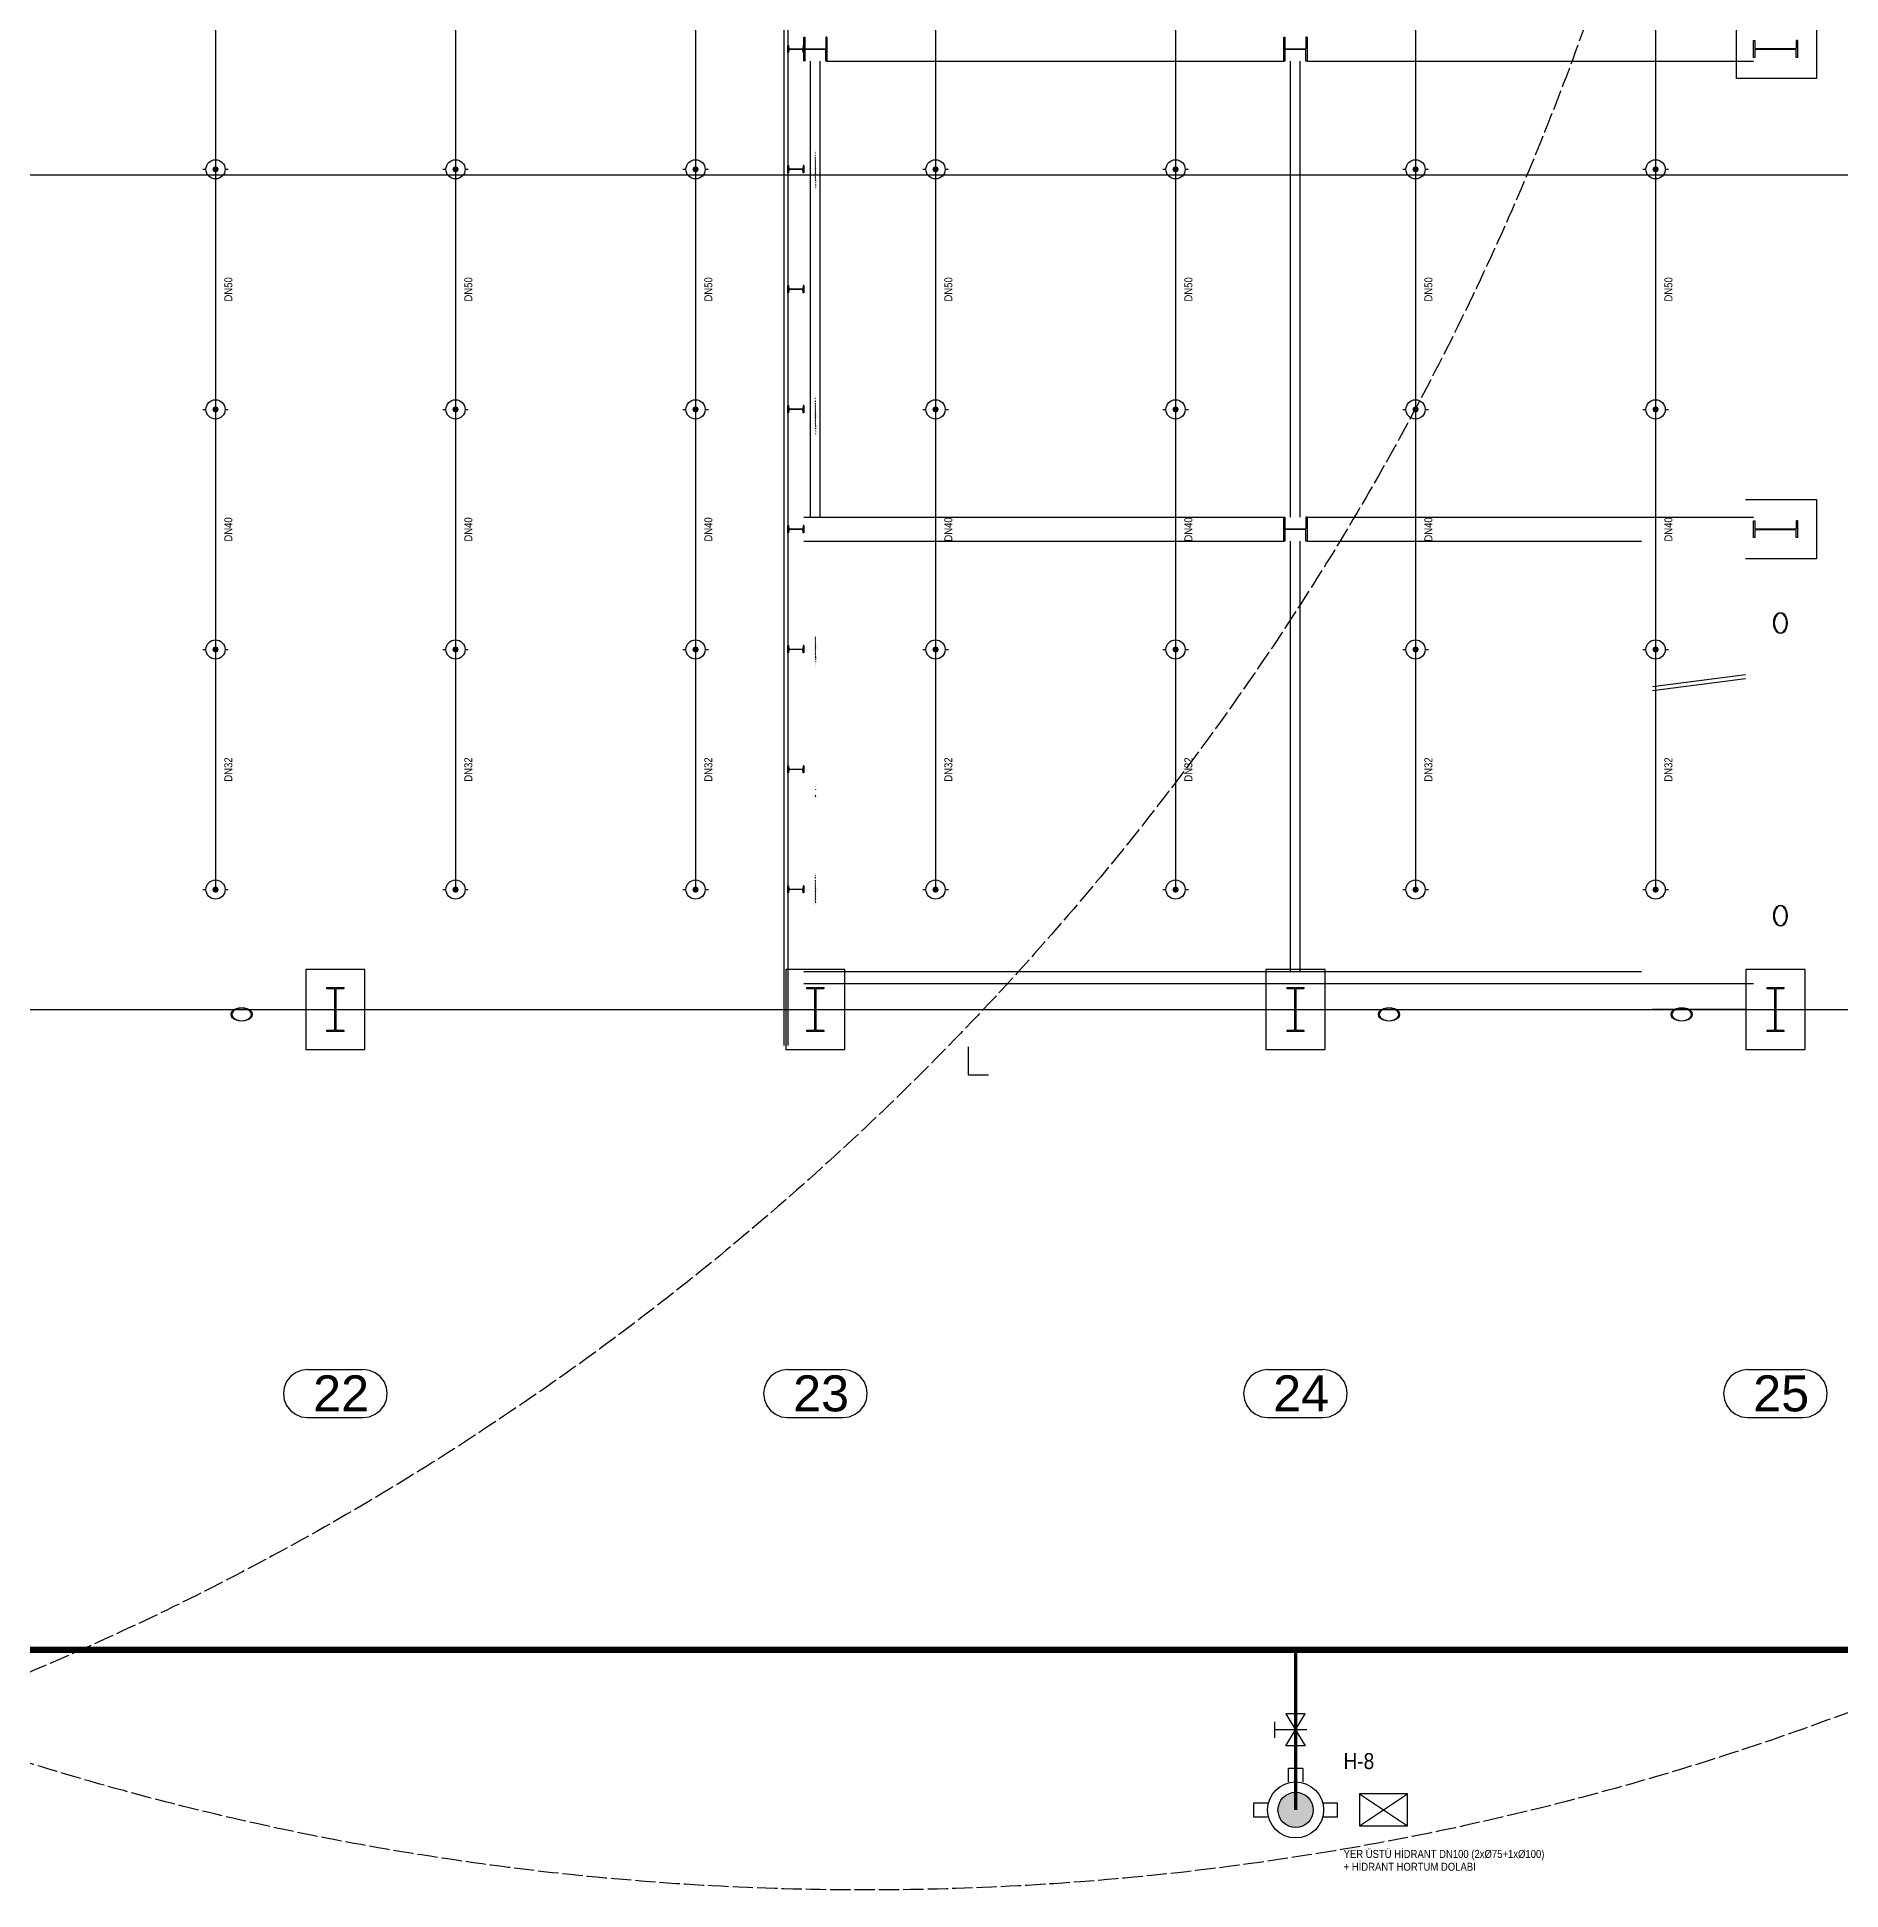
# Model space of a CAD drawing. Header units: centimetres. Extents: x 183171 to 202211, y -17274 to 19108.
# Drawn here: x 197636 to 199891, y 7156 to 9471 of the extents above; entities that cross this region are included whole.
import ezdxf
from ezdxf.enums import TextEntityAlignment as Align

# ---------------------------------------------------------------- set-up
doc = ezdxf.new("R2010")
doc.units = ezdxf.units.CM
doc.header["$LTSCALE"] = 20
doc.linetypes.add('DASHED', pattern=[1.524, 1.27, -0.254])
for name, color, linetype in [('ROTAS-MIMARI', 8, 'CONTINUOUS'), ('ROTAS-MIMARI-AKS', 8, 'CONTINUOUS'), ('ROTAS-MIMARI-KOLON', 8, 'CONTINUOUS'), ('ROTAS-YANGIN-BASLIK', 1, 'CONTINUOUS'), ('ROTAS-YANGIN-CAP', 2, 'CONTINUOUS'), ('ROTAS-YANGIN-DOLAP-ETKI', 9, 'DASHED'), ('ROTAS-YANGIN-HIDRANT', 4, 'CONTINUOUS'), ('ROTAS-YANGIN-HIDRANT-BORU', 4, 'DASHED'), ('ROTAS-YANGIN-SPR-BORU', 1, 'CONTINUOUS')]:
    doc.layers.add(name, color=color, linetype=linetype)
doc.styles.add('ROTAS', font='arial.ttf')

# ---------------------------------------------------------------- blocks, each defined once
blk = doc.blocks.new('ROTAS-SMB-SPR-DIK')
h = blk.add_hatch(color=256)
h.dxf.hatch_style = 1
h.paths.add_polyline_path([(4, 0), (2.8, 2.8), (0, 4), (-2.8, 2.8), (-4, 0), (-2.8, -2.8), (0, -4), (2.8, -2.8)])
for p, q in [((-16, 0), (-12, 0)), ((12, 0), (16, 0))]:
    blk.add_line(p, q)
blk.add_circle((0, 0), 12)
blk = doc.blocks.new('ROTAS-SMB-KELEBEK')
for p, q in [((-5, 13), (5, 13)), ((0, 7), (0, 13)), ((0, -7), (0, 7))]:
    blk.add_line(p, q)
for points in [[(-10, -6), (-10, 6), (0, 0)], [(10, -6), (10, 6), (0, 0)]]:
    blk.add_lwpolyline(points, close=True)
blk = doc.blocks.new('ROTAS-SMB-HIDRANT')
h = blk.add_hatch(color=256)
h.dxf.hatch_style = 1
h.paths.add_polyline_path([(22, 0), (19.1, 11), (11, 19.1), (0, 22), (-11, 19.1), (-19.1, 11), (-22, 0), (-19.1, -11), (-11, -19.1), (0, -22), (11, -19.1), (19.1, -11)])
for points in [[(-9, 35), (-9, 52), (9, 52), (9, 35)], [(-35, -9), (-52, -9), (-52, 9), (-35, 9)], [(35, 9), (52, 9), (52, -9), (35, -9)]]:
    blk.add_lwpolyline(points)
for radius in [35, 22]:
    blk.add_circle((0, 0), radius)
blk = doc.blocks.new('ROTAS-SMB-HORTUM-DOLABI')
for p, q in [((-30, -20), (30, 20)), ((-30, 20), (30, -20))]:
    blk.add_line(p, q)
blk.add_lwpolyline([(-30, -20), (30, -20), (30, 20), (-30, 20)], close=True)

msp = doc.modelspace()

# ---------------------------------------------------------------- linework, layer by layer
at = {"layer": 'ROTAS-MIMARI'}
for points in [[(198569.3, 9733.3), (198569.2, 8211.3)], [(198574.3, 9733.3), (198574.2, 8211.3)], [(199760.3, 9493.3), (199860.3, 9493.3), (199860.3, 9419.3), (199760.3, 9419.3), (199760.3, 9493.3)], [(198602.8, 8871.3), (198602.8, 9441.3)], [(198614.8, 8871.3), (198614.8, 9441.3)], [(198623.3, 9441.3), (199194.3, 9441.3)], [(199202.8, 8871.3), (199202.8, 9441.3)], [(199214.8, 8871.3), (199214.8, 9441.3)], [(199223.3, 9441.3), (199781.3, 9441.3)], [(184549.9, 9299), (200448.5, 9299)], [(199771.3, 8893.3), (199860.3, 8893.3), (199860.3, 8819.3), (199771.3, 8819.3)], [(198594.3, 8871.3), (199194.3, 8871.3)], [(199223.3, 8871.3), (199781.3, 8871.3)], [(198594.3, 8841.3), (199194.3, 8841.3)], [(199202.8, 8303.8), (199202.8, 8841.3)], [(199214.8, 8303.8), (199214.8, 8841.3)], [(199223.3, 8841.3), (199641.3, 8841.3)], [(199771.3, 8674.3), (199655.3, 8659.5)], [(199771.3, 8669.3), (199655.3, 8654.5)], [(198045.8, 8306.3), (197971.8, 8306.3), (197971.8, 8206.3), (198045.8, 8206.3), (198045.8, 8306.3)], [(198645.8, 8306.3), (198571.8, 8306.3), (198571.8, 8206.3), (198645.8, 8206.3), (198645.8, 8306.3)], [(198594.3, 8303.8), (199641.3, 8303.8)], [(198594.3, 8288.8), (199641.3, 8288.8)], [(198603.3, 8288.8), (199781.3, 8288.8)], [(199245.8, 8306.3), (199171.8, 8306.3), (199171.8, 8206.3), (199245.8, 8206.3), (199245.8, 8306.3)], [(199845.8, 8306.3), (199771.8, 8306.3), (199771.8, 8206.3), (199845.8, 8206.3), (199845.8, 8306.3)], [(199771.3, 8256.3), (199655.3, 8256.3)], [(198800.3, 8174.2), (198800.3, 8209.6)], [(198825.1, 8174.2), (198800.3, 8174.2)]]:
    msp.add_lwpolyline(points, dxfattribs=at)
at = {"layer": 'ROTAS-MIMARI-AKS'}
for points in [[(184958.8, 8256.3), (200258.8, 8256.3)], [(197973.9, 7806.3), (197966.2, 7805.2), (197958.9, 7802.2), (197952.7, 7797.5), (197947.9, 7791.3), (197945, 7784), (197943.9, 7776.3), (197945, 7768.5), (197947.9, 7761.3), (197952.7, 7755.1), (197958.9, 7750.3), (197966.2, 7747.3), (197973.9, 7746.3)], [(197973.9, 7806.3), (198043.6, 7806.3)], [(198043.6, 7746.3), (198051.4, 7747.3), (198058.6, 7750.3), (198064.9, 7755.1), (198069.6, 7761.3), (198072.6, 7768.5), (198073.6, 7776.3), (198072.6, 7784), (198069.6, 7791.3), (198064.9, 7797.5), (198058.6, 7802.2), (198051.4, 7805.2), (198043.6, 7806.3)], [(198573.9, 7806.3), (198566.2, 7805.2), (198558.9, 7802.2), (198552.7, 7797.5), (198547.9, 7791.3), (198545, 7784), (198543.9, 7776.3), (198545, 7768.5), (198547.9, 7761.3), (198552.7, 7755.1), (198558.9, 7750.3), (198566.2, 7747.3), (198573.9, 7746.3)], [(198573.9, 7806.3), (198643.6, 7806.3)], [(198643.6, 7746.3), (198651.4, 7747.3), (198658.6, 7750.3), (198664.9, 7755.1), (198669.6, 7761.3), (198672.6, 7768.5), (198673.6, 7776.3), (198672.6, 7784), (198669.6, 7791.3), (198664.9, 7797.5), (198658.6, 7802.2), (198651.4, 7805.2), (198643.6, 7806.3)], [(199173.9, 7806.3), (199166.2, 7805.2), (199158.9, 7802.2), (199152.7, 7797.5), (199147.9, 7791.3), (199145, 7784), (199143.9, 7776.3), (199145, 7768.5), (199147.9, 7761.3), (199152.7, 7755.1), (199158.9, 7750.3), (199166.2, 7747.3), (199173.9, 7746.3)], [(199173.9, 7806.3), (199243.6, 7806.3)], [(199243.6, 7746.3), (199251.4, 7747.3), (199258.6, 7750.3), (199264.9, 7755.1), (199269.6, 7761.3), (199272.6, 7768.5), (199273.6, 7776.3), (199272.6, 7784), (199269.6, 7791.3), (199264.9, 7797.5), (199258.6, 7802.2), (199251.4, 7805.2), (199243.6, 7806.3)], [(199773.9, 7806.3), (199766.2, 7805.2), (199758.9, 7802.2), (199752.7, 7797.5), (199747.9, 7791.3), (199745, 7784), (199743.9, 7776.3), (199745, 7768.5), (199747.9, 7761.3), (199752.7, 7755.1), (199758.9, 7750.3), (199766.2, 7747.3), (199773.9, 7746.3)], [(199773.9, 7806.3), (199843.6, 7806.3)], [(199843.6, 7746.3), (199851.4, 7747.3), (199858.6, 7750.3), (199864.9, 7755.1), (199869.6, 7761.3), (199872.6, 7768.5), (199873.6, 7776.3), (199872.6, 7784), (199869.6, 7791.3), (199864.9, 7797.5), (199858.6, 7802.2), (199851.4, 7805.2), (199843.6, 7806.3)], [(197973.9, 7746.3), (198043.6, 7746.3)], [(198573.9, 7746.3), (198643.6, 7746.3)], [(199173.9, 7746.3), (199243.6, 7746.3)], [(199773.9, 7746.3), (199843.6, 7746.3)]]:
    msp.add_lwpolyline(points, dxfattribs=at)
at = {"layer": 'ROTAS-MIMARI-KOLON'}
for points in [[(198594.3, 9441.3), (198594.3, 9471.3)], [(198594.3, 9471.3), (198595.7, 9471.3)], [(198595.7, 9471.3), (198595.7, 9456.7)], [(198621.9, 9471.3), (198621.9, 9471.3)], [(198621.9, 9471.3), (198621.9, 9471.3)], [(198623.3, 9471.3), (198621.9, 9471.3)], [(198621.9, 9471.3), (198621.9, 9456.7)], [(198623.3, 9471.3), (198623.3, 9441.3)], [(199194.3, 9441.3), (199194.3, 9471.3)], [(199194.3, 9471.3), (199195.7, 9471.3)], [(199195.7, 9471.3), (199195.7, 9456.7)], [(199221.9, 9471.3), (199221.9, 9471.3)], [(199221.9, 9471.3), (199221.9, 9471.3)], [(199223.3, 9471.3), (199221.9, 9471.3)], [(199221.9, 9471.3), (199221.9, 9456.7)], [(199223.3, 9471.3), (199223.3, 9441.3)], [(198574.3, 9451.8), (198574.3, 9460.8)], [(198574.3, 9460.8), (198575.1, 9460.8)], [(198575.1, 9451.8), (198574.3, 9451.8)], [(198575.1, 9460.8), (198575.7, 9456.6)], [(198575.7, 9455.9), (198575.1, 9451.8)], [(198575.7, 9456.6), (198592.9, 9456.6)], [(198592.9, 9455.9), (198575.7, 9455.9)], [(198593.5, 9460.8), (198592.9, 9456.6)], [(198593.5, 9451.8), (198592.9, 9455.9)], [(198594.3, 9460.8), (198593.5, 9460.8)], [(198594.3, 9460.8), (198594.3, 9451.8)], [(198595.7, 9456.7), (198621.9, 9456.7)], [(198621.9, 9455.8), (198595.7, 9455.8)], [(198595.7, 9455.8), (198595.7, 9441.3)], [(198621.9, 9441.3), (198621.9, 9455.8)], [(199195.7, 9456.7), (199221.9, 9456.7)], [(199221.9, 9455.8), (199195.7, 9455.8)], [(199195.7, 9455.8), (199195.7, 9441.3)], [(199221.9, 9441.3), (199221.9, 9455.8)], [(199781.3, 9445.8), (199781.3, 9466.8)], [(199781.3, 9466.8), (199783, 9466.8)], [(199783, 9466.8), (199783, 9456.8)], [(199783, 9456.8), (199834.6, 9456.8)], [(199834.6, 9455.7), (199783, 9455.7)], [(199783, 9455.7), (199783, 9445.8)], [(199834.6, 9466.8), (199834.6, 9466.8)], [(199836.3, 9466.8), (199834.6, 9466.8)], [(199834.6, 9466.8), (199834.6, 9456.8)], [(199834.6, 9445.8), (199834.6, 9455.7)], [(199836.3, 9466.8), (199836.3, 9445.8)], [(198623.3, 9441.3), (198621.9, 9441.3)], [(199195.7, 9441.3), (199194.3, 9441.3)], [(199223.3, 9441.3), (199221.9, 9441.3)], [(199783, 9445.8), (199781.3, 9445.8)], [(199836.3, 9445.8), (199834.6, 9445.8)], [(198574.3, 9301.8), (198574.3, 9310.8)], [(198574.3, 9310.8), (198575.1, 9310.8)], [(198575.1, 9310.8), (198575.7, 9306.6)], [(198593.5, 9310.8), (198592.9, 9306.6)], [(198594.3, 9310), (198593.5, 9310.8)], [(198594.3, 9310.8), (198593.5, 9310.8)], [(198594.3, 9310.8), (198594.3, 9301.8)], [(198608.5, 9329.2), (198608.5, 9329.2)], [(198608.5, 9328.3), (198608.5, 9328.3)], [(198608.5, 9327.4), (198608.5, 9327.3)], [(198608.6, 9326.4), (198608.5, 9326.3)], [(198608.6, 9325.5), (198608.5, 9325.3)], [(198608.6, 9324.5), (198608.5, 9324.4)], [(198608.6, 9323.6), (198608.5, 9323.4)], [(198608.7, 9322.6), (198608.5, 9322.4)], [(198608.7, 9321.7), (198608.5, 9321.4)], [(198608.7, 9320.7), (198608.5, 9320.5)], [(198608.8, 9319.8), (198608.5, 9319.5)], [(198608.8, 9318.8), (198608.5, 9318.5)], [(198608.8, 9317.9), (198608.5, 9317.5)], [(198608.8, 9316.9), (198608.5, 9316.6)], [(198608.8, 9316), (198608.5, 9315.6)], [(198608.9, 9315), (198608.5, 9314.6)], [(198608.9, 9314.1), (198608.5, 9313.7)], [(198608.9, 9313.1), (198608.5, 9312.7)], [(198608.9, 9312.2), (198608.5, 9311.7)], [(198609, 9311.2), (198608.5, 9310.7)], [(198609, 9310.3), (198608.5, 9309.8)], [(198609, 9309.3), (198608.5, 9308.8)], [(198609, 9308.4), (198608.5, 9307.8)], [(198609, 9307.4), (198608.5, 9306.8)], [(198575.1, 9301.8), (198574.3, 9301.8)], [(198575.7, 9305.9), (198575.1, 9301.8)], [(198575.7, 9306.6), (198592.9, 9306.6)], [(198592.9, 9305.9), (198575.7, 9305.9)], [(198584.2, 9305.9), (198583.5, 9306.6)], [(198593.5, 9301.8), (198592.9, 9305.9)], [(198594.3, 9301.8), (198593.5, 9301.8)], [(198609.1, 9306.5), (198608.5, 9305.9)], [(198609.1, 9305.5), (198608.5, 9304.9)], [(198609.1, 9304.5), (198608.5, 9303.9)], [(198609.1, 9303.6), (198608.5, 9303)], [(198609.1, 9302.6), (198608.5, 9302)], [(198609.1, 9301.6), (198608.6, 9301.1)], [(198609.1, 9300.6), (198608.6, 9300.1)], [(198609.1, 9299.7), (198608.6, 9299.2)], [(198609.1, 9298.7), (198608.6, 9298.2)], [(198609.1, 9297.7), (198608.6, 9297.3)], [(198609.1, 9296.7), (198608.7, 9296.3)], [(198609.1, 9295.8), (198608.7, 9295.4)], [(198609.1, 9294.8), (198608.7, 9294.4)], [(198609.1, 9293.8), (198608.7, 9293.5)], [(198609.1, 9292.8), (198608.8, 9292.5)], [(198609.1, 9291.9), (198608.8, 9291.6)], [(198609.1, 9290.9), (198608.8, 9290.6)], [(198609.1, 9289.9), (198608.8, 9289.7)], [(198609.1, 9288.9), (198608.9, 9288.7)], [(198609.1, 9288), (198608.9, 9287.8)], [(198609.1, 9287), (198608.9, 9286.8)], [(198609.1, 9286), (198608.9, 9285.9)], [(198609.1, 9285), (198609, 9284.9)], [(198609.1, 9284.1), (198609, 9284)], [(198609.1, 9283.1), (198609, 9283)], [(198609.1, 9282.1), (198609, 9282.1)], [(198609.1, 9281.1), (198609.1, 9281.1)], [(198574.3, 9151.8), (198574.3, 9160.8)], [(198574.3, 9160.8), (198575.1, 9160.8)], [(198575.1, 9151.8), (198574.3, 9151.8)], [(198575.1, 9160.8), (198575.7, 9156.6)], [(198575.7, 9155.9), (198575.1, 9151.8)], [(198575.7, 9156.6), (198592.9, 9156.6)], [(198592.9, 9155.9), (198575.7, 9155.9)], [(198584.2, 9155.9), (198583.5, 9156.6)], [(198593.5, 9160.8), (198592.9, 9156.6)], [(198593.5, 9151.8), (198592.9, 9155.9)], [(198594.3, 9160), (198593.5, 9160.8)], [(198594.3, 9160.8), (198593.5, 9160.8)], [(198594.3, 9151.8), (198593.5, 9151.8)], [(198594.3, 9160.8), (198594.3, 9151.8)], [(198574.3, 9001.8), (198574.3, 9010.8)], [(198574.3, 9010.8), (198575.1, 9010.8)], [(198575.1, 9010.8), (198575.7, 9006.6)], [(198575.7, 9006.6), (198592.9, 9006.6)], [(198584.2, 9005.9), (198583.5, 9006.6)], [(198593.5, 9010.8), (198592.9, 9006.6)], [(198594.3, 9010), (198593.5, 9010.8)], [(198594.3, 9010.8), (198593.5, 9010.8)], [(198594.3, 9010.8), (198594.3, 9001.8)], [(198608.5, 9022.3), (198608.5, 9022.3)], [(198608.5, 9021.4), (198608.5, 9021.3)], [(198608.5, 9020.4), (198608.5, 9020.4)], [(198608.6, 9019.5), (198608.5, 9019.4)], [(198608.6, 9018.5), (198608.5, 9018.4)], [(198608.6, 9017.6), (198608.5, 9017.4)], [(198608.6, 9016.6), (198608.5, 9016.5)], [(198608.7, 9015.7), (198608.5, 9015.5)], [(198608.7, 9014.8), (198608.5, 9014.5)], [(198608.7, 9013.8), (198608.5, 9013.5)], [(198608.8, 9012.9), (198608.5, 9012.6)], [(198608.8, 9011.9), (198608.5, 9011.6)], [(198608.8, 9011), (198608.5, 9010.6)], [(198608.8, 9010), (198608.5, 9009.7)], [(198608.8, 9009.1), (198608.5, 9008.7)], [(198608.9, 9008.1), (198608.5, 9007.7)], [(198608.9, 9007.1), (198608.5, 9006.7)], [(198575.1, 9001.8), (198574.3, 9001.8)], [(198575.7, 9005.9), (198575.1, 9001.8)], [(198592.9, 9005.9), (198575.7, 9005.9)], [(198593.5, 9001.8), (198592.9, 9005.9)], [(198594.3, 9001.8), (198593.5, 9001.8)], [(198608.9, 9006.2), (198608.5, 9005.8)], [(198608.9, 9005.2), (198608.5, 9004.8)], [(198609, 9004.3), (198608.5, 9003.8)], [(198609, 9003.3), (198608.5, 9002.8)], [(198609, 9002.4), (198608.5, 9001.9)], [(198609, 9001.4), (198608.5, 9000.9)], [(198609, 9000.5), (198608.5, 8999.9)], [(198609.1, 8999.5), (198608.5, 8998.9)], [(198609.1, 8998.6), (198608.5, 8998)], [(198609.1, 8997.6), (198608.5, 8997)], [(198609.1, 8996.6), (198608.5, 8996)], [(198609.1, 8995.7), (198608.5, 8995.1)], [(198609.1, 8994.7), (198608.6, 8994.1)], [(198609.1, 8993.7), (198608.6, 8993.2)], [(198609.1, 8992.7), (198608.6, 8992.2)], [(198609.1, 8991.8), (198608.6, 8991.3)], [(198609.1, 8990.8), (198608.6, 8990.3)], [(198609.1, 8989.8), (198608.7, 8989.4)], [(198609.1, 8988.8), (198608.7, 8988.4)], [(198609.1, 8987.9), (198608.7, 8987.5)], [(198609.1, 8986.9), (198608.7, 8986.5)], [(198609.1, 8985.9), (198608.8, 8985.6)], [(198609.1, 8984.9), (198608.8, 8984.6)], [(198609.1, 8984), (198608.8, 8983.7)], [(198609.1, 8983), (198608.8, 8982.7)], [(198609.1, 8982), (198608.9, 8981.8)], [(198609.1, 8981), (198608.9, 8980.8)], [(198609.1, 8980.1), (198608.9, 8979.9)], [(198609.1, 8979.1), (198608.9, 8978.9)], [(198609.1, 8978.1), (198609, 8978)], [(198609.1, 8977.1), (198609, 8977)], [(198609.1, 8976.2), (198609, 8976.1)], [(198609.1, 8975.2), (198609.1, 8975.2)], [(198609.1, 8974.2), (198609.1, 8974.2)], [(199194.3, 8841.3), (199194.3, 8871.3)], [(199194.3, 8871.3), (199195.7, 8871.3)], [(199195.7, 8871.3), (199195.7, 8856.7)], [(199221.9, 8871.3), (199221.9, 8871.3)], [(199221.9, 8871.3), (199221.9, 8871.3)], [(199223.3, 8871.3), (199221.9, 8871.3)], [(199221.9, 8871.3), (199221.9, 8856.7)], [(199223.3, 8871.3), (199223.3, 8841.3)], [(198574.3, 8851.8), (198574.3, 8860.8)], [(198574.3, 8860.8), (198575.1, 8860.8)], [(198575.1, 8851.8), (198574.3, 8851.8)], [(198575.1, 8860.8), (198575.7, 8856.6)], [(198575.7, 8855.9), (198575.1, 8851.8)], [(198575.7, 8856.6), (198592.9, 8856.6)], [(198592.9, 8855.9), (198575.7, 8855.9)], [(198593.5, 8860.8), (198592.9, 8856.6)], [(198593.5, 8851.8), (198592.9, 8855.9)], [(198594.3, 8860), (198593.5, 8860.8)], [(198594.3, 8860.8), (198593.5, 8860.8)], [(198594.3, 8851.8), (198593.5, 8851.8)], [(198594.3, 8860.8), (198594.3, 8851.8)], [(199195.7, 8856.7), (199221.9, 8856.7)], [(199221.9, 8855.8), (199195.7, 8855.8)], [(199195.7, 8855.8), (199195.7, 8841.3)], [(199221.9, 8841.3), (199221.9, 8855.8)], [(199781.3, 8845.8), (199781.3, 8866.8)], [(199781.3, 8866.8), (199783, 8866.8)], [(199783, 8845.8), (199781.3, 8845.8)], [(199783, 8866.8), (199783, 8856.8)], [(199783, 8856.8), (199834.6, 8856.8)], [(199834.6, 8855.7), (199783, 8855.7)], [(199783, 8855.7), (199783, 8845.8)], [(199836.3, 8866.8), (199834.6, 8866.8)], [(199834.6, 8866.8), (199834.6, 8856.8)], [(199834.6, 8845.8), (199834.6, 8855.7)], [(199836.3, 8845.8), (199834.6, 8845.8)], [(199836.3, 8866.8), (199836.3, 8845.8)], [(199195.7, 8841.3), (199194.3, 8841.3)], [(199223.3, 8841.3), (199221.9, 8841.3)], [(199810.8, 8750.6), (199812.9, 8751.9)], [(199812.9, 8751.9), (199815, 8752.4)], [(199815, 8752.4), (199817.2, 8751.9)], [(199817.2, 8751.9), (199819.2, 8750.6)], [(199806.6, 8739.2), (199806.9, 8742.6)], [(199806.9, 8735.7), (199806.6, 8739.2)], [(199806.9, 8742.6), (199807.7, 8745.8)], [(199807.7, 8732.6), (199806.9, 8735.7)], [(199807.5, 8742.3), (199807.2, 8739.2)], [(199807.2, 8739.2), (199807.5, 8736)], [(199808.3, 8745.3), (199807.5, 8742.3)], [(199807.5, 8736), (199808.3, 8733)], [(199807.7, 8745.8), (199809.1, 8748.5)], [(199809.1, 8729.8), (199807.7, 8732.6)], [(199809.5, 8747.8), (199808.3, 8745.3)], [(199808.3, 8733), (199809.5, 8730.5)], [(199809.1, 8748.5), (199810.8, 8750.6)], [(199810.8, 8727.7), (199809.1, 8729.8)], [(199811.1, 8749.8), (199809.5, 8747.8)], [(199809.5, 8730.5), (199811.1, 8728.6)], [(199810.2, 8729.6), (199809.7, 8729.1)], [(199813, 8751), (199811.1, 8749.8)], [(199815, 8751.4), (199813, 8751)], [(199817.1, 8751), (199815, 8751.4)], [(199818.9, 8749.8), (199817.1, 8751)], [(199820.6, 8747.8), (199818.9, 8749.8)], [(199818.9, 8728.6), (199820.6, 8730.5)], [(199819.2, 8750.6), (199821, 8748.5)], [(199821, 8729.8), (199819.2, 8727.7)], [(199821.8, 8745.3), (199820.6, 8747.8)], [(199820.6, 8730.5), (199821.8, 8733)], [(199821, 8748.5), (199822.3, 8745.8)], [(199822.3, 8732.6), (199821, 8729.8)], [(199822.6, 8742.3), (199821.8, 8745.3)], [(199821.8, 8733), (199822.6, 8736)], [(199822.3, 8745.8), (199823.2, 8742.6)], [(199823.2, 8735.7), (199822.3, 8732.6)], [(199823.2, 8742.6), (199822.6, 8742)], [(199822.8, 8739.2), (199822.6, 8742.3)], [(199822.6, 8736), (199822.8, 8739.2)], [(199823.2, 8742.6), (199823.4, 8739.2)], [(199823.4, 8739.2), (199823.2, 8735.7)], [(198574.3, 8701.8), (198574.3, 8710.8)], [(198574.3, 8710.8), (198575.1, 8710.8)], [(198575.1, 8710.8), (198575.7, 8706.6)], [(198575.7, 8705.9), (198575.1, 8701.8)], [(198575.7, 8706.6), (198592.9, 8706.6)], [(198592.9, 8705.9), (198575.7, 8705.9)], [(198584.2, 8705.9), (198583.5, 8706.6)], [(198593.5, 8710.8), (198592.9, 8706.6)], [(198593.5, 8701.8), (198592.9, 8705.9)], [(198594.3, 8710), (198593.5, 8710.8)], [(198594.3, 8710.8), (198593.5, 8710.8)], [(198594.3, 8710.8), (198594.3, 8701.8)], [(198608.8, 8721.8), (198608.5, 8721.4)], [(198608.8, 8720.8), (198608.5, 8720.5)], [(198608.9, 8719.9), (198608.5, 8719.5)], [(198608.9, 8718.9), (198608.5, 8718.5)], [(198608.9, 8718), (198608.5, 8717.5)], [(198608.9, 8717), (198608.5, 8716.6)], [(198609, 8716.1), (198608.5, 8715.6)], [(198609, 8715.1), (198608.5, 8714.6)], [(198609, 8714.2), (198608.5, 8713.7)], [(198609, 8713.2), (198608.5, 8712.7)], [(198609, 8712.3), (198608.5, 8711.7)], [(198609.1, 8711.3), (198608.5, 8710.7)], [(198609.1, 8710.4), (198608.5, 8709.8)], [(198609.1, 8709.4), (198608.5, 8708.8)], [(198609.1, 8708.4), (198608.5, 8707.8)], [(198609.1, 8707.5), (198608.5, 8706.9)], [(198609.1, 8706.5), (198608.5, 8705.9)], [(198609.1, 8705.5), (198608.6, 8705)], [(199812.9, 8726.4), (199810.8, 8727.7)], [(199811.1, 8728.6), (199813, 8727.3)], [(199815, 8726), (199812.9, 8726.4)], [(199813, 8727.3), (199815, 8726.9)], [(199815, 8726.9), (199817.1, 8727.3)], [(199817.2, 8726.4), (199815, 8726)], [(199817.1, 8727.3), (199818.9, 8728.6)], [(199819.2, 8727.7), (199817.2, 8726.4)], [(198575.1, 8701.8), (198574.3, 8701.8)], [(198594.3, 8701.8), (198593.5, 8701.8)], [(198609.1, 8704.5), (198608.6, 8704)], [(198609.1, 8703.6), (198608.6, 8703.1)], [(198609.1, 8702.6), (198608.6, 8702.1)], [(198609.1, 8701.6), (198608.7, 8701.2)], [(198609.1, 8700.6), (198608.7, 8700.2)], [(198609.1, 8699.7), (198608.7, 8699.3)], [(198609.1, 8698.7), (198608.7, 8698.3)], [(198609.1, 8697.7), (198608.7, 8697.4)], [(198609.1, 8696.7), (198608.8, 8696.4)], [(198609.1, 8695.8), (198608.8, 8695.5)], [(198609.1, 8694.8), (198608.8, 8694.5)], [(198609.1, 8693.8), (198608.8, 8693.6)], [(198609.1, 8692.8), (198608.9, 8692.6)], [(198609.1, 8691.9), (198608.9, 8691.7)], [(198609.1, 8690.9), (198608.9, 8690.7)], [(198609.1, 8689.9), (198609, 8689.8)], [(198609.1, 8688.9), (198609, 8688.8)], [(198609.1, 8688), (198609, 8687.9)], [(198609.1, 8687), (198609, 8686.9)], [(198609.1, 8686), (198609.1, 8686)], [(198609.1, 8685), (198609.1, 8685)], [(198574.3, 8551.8), (198574.3, 8560.8)], [(198574.3, 8560.8), (198575.1, 8560.8)], [(198575.1, 8551.8), (198574.3, 8551.8)], [(198575.1, 8560.8), (198575.7, 8556.6)], [(198575.7, 8555.9), (198575.1, 8551.8)], [(198575.7, 8556.6), (198592.9, 8556.6)], [(198592.9, 8555.9), (198575.7, 8555.9)], [(198584.2, 8555.9), (198583.5, 8556.6)], [(198593.5, 8560.8), (198592.9, 8556.6)], [(198593.5, 8551.8), (198592.9, 8555.9)], [(198594.3, 8560), (198593.5, 8560.8)], [(198594.3, 8560.8), (198593.5, 8560.8)], [(198594.3, 8551.8), (198593.5, 8551.8)], [(198594.3, 8560.8), (198594.3, 8551.8)], [(198608.5, 8535.4), (198608.5, 8535.4)], [(198608.5, 8535.4), (198608.5, 8535.3)], [(198608.5, 8531.4), (198608.5, 8531.4)], [(198608.6, 8524.7), (198608.5, 8524.6)], [(198608.9, 8524.1), (198608.5, 8523.7)], [(198609.1, 8523.3), (198608.5, 8522.7)], [(198609, 8534.9), (198608.8, 8534.7)], [(198609.1, 8531.1), (198608.8, 8530.8)], [(198609.1, 8522.3), (198608.8, 8522)], [(198609.1, 8535), (198609, 8534.9)], [(198609.1, 8521.3), (198609.1, 8521.3)], [(198574.3, 8401.8), (198574.3, 8410.8)], [(198574.3, 8410.8), (198575.1, 8410.8)], [(198575.1, 8410.8), (198575.7, 8406.6)], [(198575.7, 8405.9), (198575.1, 8401.8)], [(198575.7, 8406.6), (198592.9, 8406.6)], [(198592.9, 8405.9), (198575.7, 8405.9)], [(198584.2, 8405.9), (198583.5, 8406.6)], [(198593.5, 8410.8), (198592.9, 8406.6)], [(198593.5, 8401.8), (198592.9, 8405.9)], [(198594.3, 8410), (198593.5, 8410.8)], [(198594.3, 8410.8), (198593.5, 8410.8)], [(198594.3, 8410.8), (198594.3, 8401.8)], [(198608.5, 8426.2), (198608.5, 8426.2)], [(198608.5, 8425.3), (198608.5, 8425.2)], [(198608.6, 8424.3), (198608.5, 8424.3)], [(198608.6, 8423.4), (198608.5, 8423.3)], [(198608.6, 8422.5), (198608.5, 8422.3)], [(198608.6, 8421.5), (198608.5, 8421.3)], [(198608.7, 8420.6), (198608.5, 8420.4)], [(198608.7, 8419.6), (198608.5, 8419.4)], [(198608.7, 8418.7), (198608.5, 8418.4)], [(198608.7, 8417.7), (198608.5, 8417.4)], [(198608.8, 8416.8), (198608.5, 8416.5)], [(198608.8, 8415.8), (198608.5, 8415.5)], [(198608.8, 8414.9), (198608.5, 8414.5)], [(198608.8, 8413.9), (198608.5, 8413.5)], [(198608.9, 8413), (198608.5, 8412.6)], [(198608.9, 8412), (198608.5, 8411.6)], [(198608.9, 8411.1), (198608.5, 8410.6)], [(198608.9, 8410.1), (198608.5, 8409.7)], [(198609, 8409.2), (198608.5, 8408.7)], [(198609, 8408.2), (198608.5, 8407.7)], [(198609, 8407.3), (198608.5, 8406.7)], [(198609, 8406.3), (198608.5, 8405.8)], [(198609, 8405.3), (198608.5, 8404.8)], [(198575.1, 8401.8), (198574.3, 8401.8)], [(198594.3, 8401.8), (198593.5, 8401.8)], [(198609.1, 8404.4), (198608.5, 8403.8)], [(198609.1, 8403.4), (198608.5, 8402.8)], [(198609.1, 8402.5), (198608.5, 8401.9)], [(198609.1, 8401.5), (198608.5, 8400.9)], [(198609.1, 8400.5), (198608.5, 8400)], [(198609.1, 8399.6), (198608.5, 8399)], [(198609.1, 8398.6), (198608.6, 8398.1)], [(198609.1, 8397.6), (198608.6, 8397.1)], [(198609.1, 8396.6), (198608.6, 8396.1)], [(198609.1, 8395.7), (198608.6, 8395.2)], [(198609.1, 8394.7), (198608.7, 8394.2)], [(198609.1, 8393.7), (198608.7, 8393.3)], [(198609.1, 8392.7), (198608.7, 8392.3)], [(198609.1, 8391.8), (198608.7, 8391.4)], [(198609.1, 8390.8), (198608.7, 8390.4)], [(198609.1, 8389.8), (198608.8, 8389.5)], [(198609.1, 8388.8), (198608.8, 8388.5)], [(198609.1, 8387.9), (198608.8, 8387.6)], [(199807.7, 8380), (199809.1, 8382.7)], [(199809.5, 8382), (199808.3, 8379.5)], [(199809.1, 8382.7), (199810.8, 8384.8)], [(199811.1, 8384), (199809.5, 8382)], [(199810.8, 8384.8), (199812.9, 8386.1)], [(199813, 8385.2), (199811.1, 8384)], [(199812.9, 8386.1), (199815, 8386.6)], [(199815, 8385.6), (199813, 8385.2)], [(199815, 8386.6), (199817.2, 8386.1)], [(199817.1, 8385.2), (199815, 8385.6)], [(199818.9, 8384), (199817.1, 8385.2)], [(199817.2, 8386.1), (199819.2, 8384.8)], [(199820.6, 8382), (199818.9, 8384)], [(199819.2, 8384.8), (199821, 8382.7)], [(199821.8, 8379.5), (199820.6, 8382)], [(199821, 8382.7), (199822.3, 8380)], [(199806.6, 8373.4), (199806.9, 8376.8)], [(199806.9, 8370), (199806.6, 8373.4)], [(199806.9, 8376.8), (199807.7, 8380)], [(199807.7, 8366.8), (199806.9, 8370)], [(199807.5, 8376.5), (199807.2, 8373.4)], [(199807.2, 8373.4), (199807.5, 8370.2)], [(199808.3, 8379.5), (199807.5, 8376.5)], [(199807.5, 8370.2), (199808.3, 8367.2)], [(199809.1, 8364), (199807.7, 8366.8)], [(199808.3, 8367.2), (199809.5, 8364.7)], [(199810.8, 8361.9), (199809.1, 8364)], [(199809.5, 8364.7), (199811.1, 8362.8)], [(199810.2, 8363.8), (199809.7, 8363.3)], [(199812.9, 8360.6), (199810.8, 8361.9)], [(199811.1, 8362.8), (199813, 8361.5)], [(199815, 8360.2), (199812.9, 8360.6)], [(199813, 8361.5), (199815, 8361.1)], [(199815, 8361.1), (199817.1, 8361.5)], [(199817.2, 8360.6), (199815, 8360.2)], [(199817.1, 8361.5), (199818.9, 8362.8)], [(199819.2, 8361.9), (199817.2, 8360.6)], [(199818.9, 8362.8), (199820.6, 8364.7)], [(199821, 8364), (199819.2, 8361.9)], [(199820.6, 8364.7), (199821.8, 8367.2)], [(199822.3, 8366.8), (199821, 8364)], [(199822.6, 8376.5), (199821.8, 8379.5)], [(199821.8, 8367.2), (199822.6, 8370.2)], [(199822.3, 8380), (199823.2, 8376.8)], [(199823.2, 8370), (199822.3, 8366.8)], [(199823.2, 8376.8), (199822.6, 8376.2)], [(199822.8, 8373.4), (199822.6, 8376.5)], [(199822.6, 8370.2), (199822.8, 8373.4)], [(199823.2, 8376.8), (199823.4, 8373.4)], [(199823.4, 8373.4), (199823.2, 8370)], [(197998.3, 8283.8), (197998.3, 8283.8)], [(197998.3, 8283.8), (197998.3, 8283.8)], [(197998.3, 8283.8), (197998.3, 8283.8)], [(197998.3, 8283.8), (197998.3, 8283.8)], [(197998.3, 8282), (197998.3, 8283.8)], [(197998.3, 8282), (197998.3, 8283.8)], [(197998.3, 8283.8), (198019.3, 8283.8)], [(198008.2, 8282), (197998.3, 8282)], [(198008.2, 8282), (197998.3, 8282)], [(198008.2, 8230.5), (198008.2, 8282)], [(198008.2, 8230.5), (198008.2, 8282)], [(198019.3, 8282), (198009.3, 8282)], [(198009.3, 8282), (198009.3, 8230.5)], [(198019.3, 8282), (198009.3, 8282)], [(198009.3, 8282), (198009.3, 8230.5)], [(198019.3, 8283.8), (198019.3, 8282)], [(198019.3, 8283.8), (198019.3, 8282)], [(198598.3, 8283.8), (198598.3, 8283.8)], [(198598.3, 8283.8), (198598.3, 8283.8)], [(198598.3, 8282), (198598.3, 8283.8)], [(198598.3, 8283.8), (198619.3, 8283.8)], [(198608.2, 8282), (198598.3, 8282)], [(198608.2, 8230.5), (198608.2, 8282)], [(198619.3, 8282), (198609.3, 8282)], [(198609.3, 8282), (198609.3, 8230.5)], [(198619.3, 8283.8), (198619.3, 8282)], [(199198.3, 8282), (199198.3, 8283.8)], [(199198.3, 8283.8), (199219.3, 8283.8)], [(199208.2, 8282), (199198.3, 8282)], [(199208.2, 8230.5), (199208.2, 8282)], [(199219.3, 8282), (199209.3, 8282)], [(199209.3, 8282), (199209.3, 8230.5)], [(199219.3, 8283.8), (199219.3, 8282)], [(199798.3, 8283.8), (199798.3, 8283.8)], [(199798.3, 8283.8), (199798.3, 8283.8)], [(199798.3, 8282), (199798.3, 8283.8)], [(199798.3, 8283.8), (199819.3, 8283.8)], [(199808.2, 8282), (199798.3, 8282)], [(199808.2, 8230.5), (199808.2, 8282)], [(199819.3, 8282), (199809.3, 8282)], [(199809.3, 8282), (199809.3, 8230.5)], [(199819.3, 8283.8), (199819.3, 8282)], [(197878.5, 8250), (197878.9, 8252.2)], [(197878.9, 8247.8), (197878.5, 8250)], [(197879.6, 8250.6), (197878.8, 8251.4)], [(197878.9, 8252.2), (197880.3, 8254.2)], [(197880.3, 8245.8), (197878.9, 8247.8)], [(197879.8, 8252), (197879.4, 8250)], [(197879.4, 8250), (197879.8, 8248)], [(197881.1, 8253.9), (197879.8, 8252)], [(197879.8, 8248), (197881.1, 8246.1)], [(197880.3, 8254.2), (197882.4, 8256)], [(197882.4, 8244.1), (197880.3, 8245.8)], [(197883, 8255.5), (197881.1, 8253.9)], [(197881.1, 8246.1), (197883, 8244.5)], [(197882.4, 8256), (197885.1, 8257.3)], [(197885.1, 8242.7), (197882.4, 8244.1)], [(197885.6, 8256.8), (197883, 8255.5)], [(197883, 8244.5), (197885.6, 8243.2)], [(197885.1, 8257.3), (197888.3, 8258.1)], [(197888.3, 8241.9), (197885.1, 8242.7)], [(197888.5, 8257.6), (197885.6, 8256.8)], [(197885.6, 8243.2), (197888.5, 8242.5)], [(197888.3, 8241.9), (197887.4, 8242.8)], [(197888.3, 8258.1), (197891.7, 8258.4)], [(197891.7, 8257.8), (197888.5, 8257.6)], [(197888.5, 8242.5), (197891.7, 8242.2)], [(197891.7, 8258.4), (197895.1, 8258.1)], [(197894.9, 8257.6), (197891.7, 8257.8)], [(197891.7, 8242.2), (197894.9, 8242.5)], [(197897.8, 8256.8), (197894.9, 8257.6)], [(197894.9, 8242.5), (197897.8, 8243.2)], [(197895.1, 8258.1), (197898.3, 8257.3)], [(197898.3, 8242.7), (197895.1, 8241.9)], [(197900.3, 8255.5), (197897.8, 8256.8)], [(197897.8, 8243.2), (197900.3, 8244.5)], [(197898.3, 8257.3), (197901, 8256)], [(197901, 8244.1), (197898.3, 8242.7)], [(197904.4, 8252.2), (197900.3, 8256.3)], [(197902.3, 8253.9), (197900.3, 8255.5)], [(197900.3, 8244.5), (197902.3, 8246.1)], [(197901, 8256), (197903.1, 8254.2)], [(197903.1, 8245.8), (197901, 8244.1)], [(197903.5, 8252), (197902.3, 8253.9)], [(197902.3, 8246.1), (197903.5, 8248)], [(197903.1, 8254.2), (197904.4, 8252.2)], [(197904.4, 8247.8), (197903.1, 8245.8)], [(197903.9, 8250), (197903.5, 8252)], [(197903.5, 8248), (197903.9, 8250)], [(197904.4, 8252.2), (197904.9, 8250)], [(197904.9, 8250), (197904.4, 8247.8)], [(199312.7, 8250), (199313.1, 8252.2)], [(199313.1, 8247.8), (199312.7, 8250)], [(199313.8, 8250.6), (199313, 8251.4)], [(199313.1, 8252.2), (199314.5, 8254.2)], [(199314.5, 8245.8), (199313.1, 8247.8)], [(199314.1, 8252), (199313.6, 8250)], [(199313.6, 8250), (199314.1, 8248)], [(199315.3, 8253.9), (199314.1, 8252)], [(199314.1, 8248), (199315.3, 8246.1)], [(199314.5, 8254.2), (199316.6, 8256)], [(199316.6, 8244.1), (199314.5, 8245.8)], [(199317.2, 8255.5), (199315.3, 8253.9)], [(199315.3, 8246.1), (199317.2, 8244.5)], [(199316.6, 8256), (199319.3, 8257.3)], [(199319.3, 8242.7), (199316.6, 8244.1)], [(199319.8, 8256.8), (199317.2, 8255.5)], [(199317.2, 8244.5), (199319.8, 8243.2)], [(199319.3, 8257.3), (199322.5, 8258.1)], [(199322.5, 8241.9), (199319.3, 8242.7)], [(199322.7, 8257.6), (199319.8, 8256.8)], [(199319.8, 8243.2), (199322.7, 8242.5)], [(199322.5, 8241.9), (199321.6, 8242.8)], [(199322.5, 8258.1), (199325.9, 8258.4)], [(199325.9, 8257.8), (199322.7, 8257.6)], [(199322.7, 8242.5), (199325.9, 8242.2)], [(199325.9, 8258.4), (199329.3, 8258.1)], [(199329.1, 8257.6), (199325.9, 8257.8)], [(199325.9, 8242.2), (199329.1, 8242.5)], [(199332, 8256.8), (199329.1, 8257.6)], [(199329.1, 8242.5), (199332, 8243.2)], [(199329.3, 8258.1), (199332.5, 8257.3)], [(199332.5, 8242.7), (199329.3, 8241.9)], [(199334.5, 8255.5), (199332, 8256.8)], [(199332, 8243.2), (199334.5, 8244.5)], [(199332.5, 8257.3), (199335.2, 8256)], [(199335.2, 8244.1), (199332.5, 8242.7)], [(199338.6, 8252.2), (199334.5, 8256.3)], [(199336.5, 8253.9), (199334.5, 8255.5)], [(199334.5, 8244.5), (199336.5, 8246.1)], [(199335.2, 8256), (199337.3, 8254.2)], [(199337.3, 8245.8), (199335.2, 8244.1)], [(199337.7, 8252), (199336.5, 8253.9)], [(199336.5, 8246.1), (199337.7, 8248)], [(199337.3, 8254.2), (199338.6, 8252.2)], [(199338.6, 8247.8), (199337.3, 8245.8)], [(199338.1, 8250), (199337.7, 8252)], [(199337.7, 8248), (199338.1, 8250)], [(199338.6, 8252.2), (199339.1, 8250)], [(199339.1, 8250), (199338.6, 8247.8)], [(199678.5, 8250), (199678.9, 8252.2)], [(199678.9, 8247.8), (199678.5, 8250)], [(199679.6, 8250.6), (199678.8, 8251.4)], [(199678.9, 8252.2), (199680.3, 8254.2)], [(199680.3, 8245.8), (199678.9, 8247.8)], [(199679.8, 8252), (199679.4, 8250)], [(199679.4, 8250), (199679.8, 8248)], [(199681.1, 8253.9), (199679.8, 8252)], [(199679.8, 8248), (199681.1, 8246.1)], [(199680.3, 8254.2), (199682.4, 8256)], [(199682.4, 8244.1), (199680.3, 8245.8)], [(199683, 8255.5), (199681.1, 8253.9)], [(199681.1, 8246.1), (199683, 8244.5)], [(199682.4, 8256), (199685.1, 8257.3)], [(199685.1, 8242.7), (199682.4, 8244.1)], [(199685.6, 8256.8), (199683, 8255.5)], [(199683, 8244.5), (199685.6, 8243.2)], [(199685.1, 8257.3), (199688.3, 8258.1)], [(199688.3, 8241.9), (199685.1, 8242.7)], [(199688.5, 8257.6), (199685.6, 8256.8)], [(199685.6, 8243.2), (199688.5, 8242.5)], [(199688.3, 8241.9), (199687.4, 8242.8)], [(199688.3, 8258.1), (199691.7, 8258.4)], [(199691.7, 8257.8), (199688.5, 8257.6)], [(199688.5, 8242.5), (199691.7, 8242.2)], [(199691.7, 8258.4), (199695.1, 8258.1)], [(199694.9, 8257.6), (199691.7, 8257.8)], [(199691.7, 8242.2), (199694.9, 8242.5)], [(199697.8, 8256.8), (199694.9, 8257.6)], [(199694.9, 8242.5), (199697.8, 8243.2)], [(199695.1, 8258.1), (199698.3, 8257.3)], [(199698.3, 8242.7), (199695.1, 8241.9)], [(199700.3, 8255.5), (199697.8, 8256.8)], [(199697.8, 8243.2), (199700.3, 8244.5)], [(199698.3, 8257.3), (199701, 8256)], [(199701, 8244.1), (199698.3, 8242.7)], [(199704.4, 8252.2), (199700.3, 8256.3)], [(199702.3, 8253.9), (199700.3, 8255.5)], [(199700.3, 8244.5), (199702.3, 8246.1)], [(199701, 8256), (199703.1, 8254.2)], [(199703.1, 8245.8), (199701, 8244.1)], [(199703.5, 8252), (199702.3, 8253.9)], [(199702.3, 8246.1), (199703.5, 8248)], [(199703.1, 8254.2), (199704.4, 8252.2)], [(199704.4, 8247.8), (199703.1, 8245.8)], [(199703.9, 8250), (199703.5, 8252)], [(199703.5, 8248), (199703.9, 8250)], [(199704.4, 8252.2), (199704.4, 8252.2)], [(199704.4, 8252.2), (199704.9, 8250)], [(199704.9, 8250), (199704.4, 8247.8)], [(197891.7, 8241.6), (197888.3, 8241.9)], [(197895.1, 8241.9), (197891.7, 8241.6)], [(197998.3, 8228.8), (197998.3, 8230.5)], [(197998.3, 8228.8), (197998.3, 8230.5)], [(197998.3, 8230.5), (198008.2, 8230.5)], [(198019.3, 8228.8), (197998.3, 8228.8)], [(198009.3, 8230.5), (198019.3, 8230.5)], [(198019.3, 8230.5), (198019.3, 8228.8)], [(198019.3, 8230.5), (198019.3, 8228.8)], [(198598.3, 8228.8), (198598.3, 8230.5)], [(198598.3, 8230.5), (198608.2, 8230.5)], [(198619.3, 8228.8), (198598.3, 8228.8)], [(198609.3, 8230.5), (198619.3, 8230.5)], [(198619.3, 8230.5), (198619.3, 8228.8)], [(199198.3, 8228.8), (199198.3, 8230.5)], [(199198.3, 8230.5), (199208.2, 8230.5)], [(199219.3, 8228.8), (199198.3, 8228.8)], [(199209.3, 8230.5), (199219.3, 8230.5)], [(199219.3, 8230.5), (199219.3, 8228.8)], [(199325.9, 8241.6), (199322.5, 8241.9)], [(199329.3, 8241.9), (199325.9, 8241.6)], [(199691.7, 8241.6), (199688.3, 8241.9)], [(199695.1, 8241.9), (199691.7, 8241.6)], [(199798.3, 8228.8), (199798.3, 8230.5)], [(199798.3, 8230.5), (199808.2, 8230.5)], [(199819.3, 8228.8), (199798.3, 8228.8)], [(199809.3, 8230.5), (199819.3, 8230.5)], [(199819.3, 8230.5), (199819.3, 8228.8)]]:
    msp.add_lwpolyline(points, dxfattribs=at)
at = {"layer": 'ROTAS-YANGIN-DOLAP-ETKI'}
for centre in [(196271, 10656), (198671, 10656)]:
    msp.add_circle(centre, 3500, dxfattribs=at)
at = {"layer": 'ROTAS-YANGIN-HIDRANT-BORU', "const_width": 8}
msp.add_lwpolyline([(184609, 7456), (200609, 7456), (200609, 16256), (184609, 16256)], close=True, dxfattribs=at)
at = {"layer": 'ROTAS-YANGIN-HIDRANT-BORU', "const_width": 4}
msp.add_lwpolyline([(199209, 7456), (199209, 7256)], dxfattribs=at)
at = {"layer": 'ROTAS-YANGIN-SPR-BORU'}
for p, q in [((197859, 9606), (197859, 9306)), ((198159, 9606), (198159, 9306)), ((198459, 9606), (198459, 9306)), ((198759, 9606), (198759, 9306)), ((199059, 9606), (199059, 9306)), ((199359, 9606), (199359, 9306)), ((199659, 9606), (199659, 9306)), ((197859, 9306), (197859, 9006)), ((198159, 9306), (198159, 9006)), ((198459, 9306), (198459, 9006)), ((198759, 9306), (198759, 9006)), ((199059, 9306), (199059, 9006)), ((199359, 9306), (199359, 9006)), ((199659, 9306), (199659, 9006)), ((197859, 9006), (197859, 8706)), ((198159, 9006), (198159, 8706)), ((198459, 9006), (198459, 8706)), ((198759, 9006), (198759, 8706)), ((199059, 9006), (199059, 8706)), ((199359, 9006), (199359, 8706)), ((199659, 9006), (199659, 8706)), ((197859, 8706), (197859, 8406)), ((198159, 8706), (198159, 8406)), ((198459, 8706), (198459, 8406)), ((198759, 8706), (198759, 8406)), ((199059, 8706), (199059, 8406)), ((199359, 8706), (199359, 8406)), ((199659, 8706), (199659, 8406))]:
    msp.add_line(p, q, dxfattribs=at)

# ---------------------------------------------------------------- block references
at = {"layer": 'ROTAS-YANGIN-BASLIK'}
for p in [(197859, 9306), (198159, 9306), (198459, 9306), (198759, 9306), (199059, 9306), (199359, 9306), (199659, 9306), (197859, 9006), (198159, 9006), (198459, 9006), (198759, 9006), (199059, 9006), (199359, 9006), (199659, 9006), (197859, 8706), (198159, 8706), (198459, 8706), (198759, 8706), (199059, 8706), (199359, 8706), (199659, 8706), (197859, 8406), (198159, 8406), (198459, 8406), (198759, 8406), (199059, 8406), (199359, 8406), (199659, 8406)]:
    msp.add_blockref('ROTAS-SMB-SPR-DIK', p, dxfattribs=at)
at = {"layer": 'ROTAS-YANGIN-HIDRANT', "xscale": 2, "yscale": 2, "rotation": 90}
msp.add_blockref('ROTAS-SMB-KELEBEK', (199209, 7356), dxfattribs=at)
at = {"layer": 'ROTAS-YANGIN-HIDRANT'}
for name, p in [('ROTAS-SMB-HIDRANT', (199209, 7256)), ('ROTAS-SMB-HORTUM-DOLABI', (199319, 7256))]:
    msp.add_blockref(name, p, dxfattribs=at)

# ---------------------------------------------------------------- texts
at = {"layer": 'ROTAS-MIMARI-AKS', "style": 'ROTAS'}
for s, p in [('22', (197981, 7754)), ('23', (198581, 7754)), ('24', (199181, 7754)), ('25', (199781, 7754))]:
    msp.add_text(s, height=45, dxfattribs=at).set_placement(p)
at = {"layer": 'ROTAS-YANGIN-CAP', "style": 'ROTAS', "width": 0.85}
for s, p in [('DN50', (197875, 9156)), ('DN50', (198175, 9156)), ('DN50', (198475, 9156)), ('DN50', (198775, 9156)), ('DN50', (199075, 9156)), ('DN50', (199375, 9156)), ('DN50', (199675, 9156)), ('DN40', (197875, 8856)), ('DN40', (198175, 8856)), ('DN40', (198475, 8856)), ('DN40', (198775, 8856)), ('DN40', (199075, 8856)), ('DN40', (199375, 8856)), ('DN40', (199675, 8856)), ('DN32', (197875, 8556)), ('DN32', (198175, 8556)), ('DN32', (198475, 8556)), ('DN32', (198775, 8556)), ('DN32', (199075, 8556)), ('DN32', (199375, 8556)), ('DN32', (199675, 8556))]:
    msp.add_text(s, height=10, rotation=90, dxfattribs=at).set_placement(p, align=Align.MIDDLE_CENTER)
at = {"layer": 'ROTAS-YANGIN-HIDRANT', "style": 'ROTAS', "width": 0.85}
msp.add_text('H-8', height=20, dxfattribs=at).set_placement((199269, 7301), align=Align.BOTTOM_LEFT)
for s, p in [('YER ÜSTÜ HİDRANT DN100 (2xØ75+1xØ100)', (199269, 7206)), ('+ HİDRANT HORTUM DOLABI', (199269, 7190))]:
    msp.add_text(s, height=10, dxfattribs=at).set_placement(p, align=Align.TOP_LEFT)

doc.saveas('drawing.dxf')
